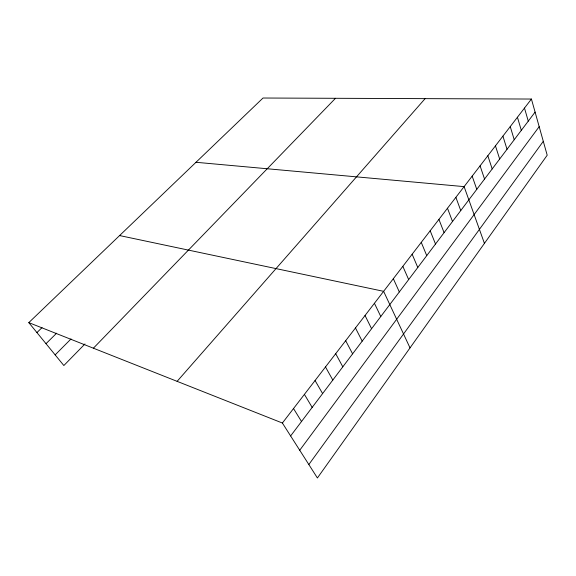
<?xml version="1.0" encoding="UTF-8"?>
<svg xmlns="http://www.w3.org/2000/svg" width="576" height="576" viewBox="0 0 576 576"><rect width="100%" height="100%" fill="white"/><g stroke="black" fill="none" stroke-linecap="round" stroke-linejoin="round"><path stroke-width="0.86" d="M308.837 464.53L543.298 141.314M299.736 450.245L539.179 126.662M290.621 435.946L535.09 112.104M282.391 423.029L531.425 99.043L547.2 155.21L317.405 477.979L282.391 423.029L28.8 322.625L263.016 98.021L531.425 99.043M177.12 381.348L425.11 98.64M93.398 348.199L335.491 98.294M84.974 343.951L63.85 365.53L28.8 322.625M55.159 354.888L71.035 338.926M46.008 343.685L56.628 333.18M36.929 332.575L42.026 327.614M195.998 162.288L464.105 186.624L484.43 243.382M119.585 235.562L383.623 291.326L410.018 347.89M293.522 408.542L301.514 421.517M304.409 394.38L312.17 407.398M315.065 380.52L322.603 393.581M325.49 366.955L332.813 380.059M335.693 353.686L342.806 366.818M345.679 340.69L352.598 353.851M355.464 327.96L362.182 341.15M365.04 315.504L371.578 328.709M374.429 303.293L380.779 316.519M393.336 278.69L399.326 291.946M402.84 266.328L408.658 279.59M412.142 254.225L417.794 267.487M421.258 242.366L426.737 255.636M430.178 230.76L435.506 244.03M438.919 219.391L444.089 232.654M447.487 208.246L452.506 221.501M455.875 197.323L460.757 210.571M472.169 176.126L476.777 189.353M480.082 165.838L484.553 179.05M487.836 155.743L492.185 168.941M495.446 145.843L499.673 159.019M502.913 136.13L507.024 149.285M510.242 126.605L514.231 139.738M517.435 117.245L521.316 130.356M524.491 108.065L528.264 121.147"/></g></svg>
